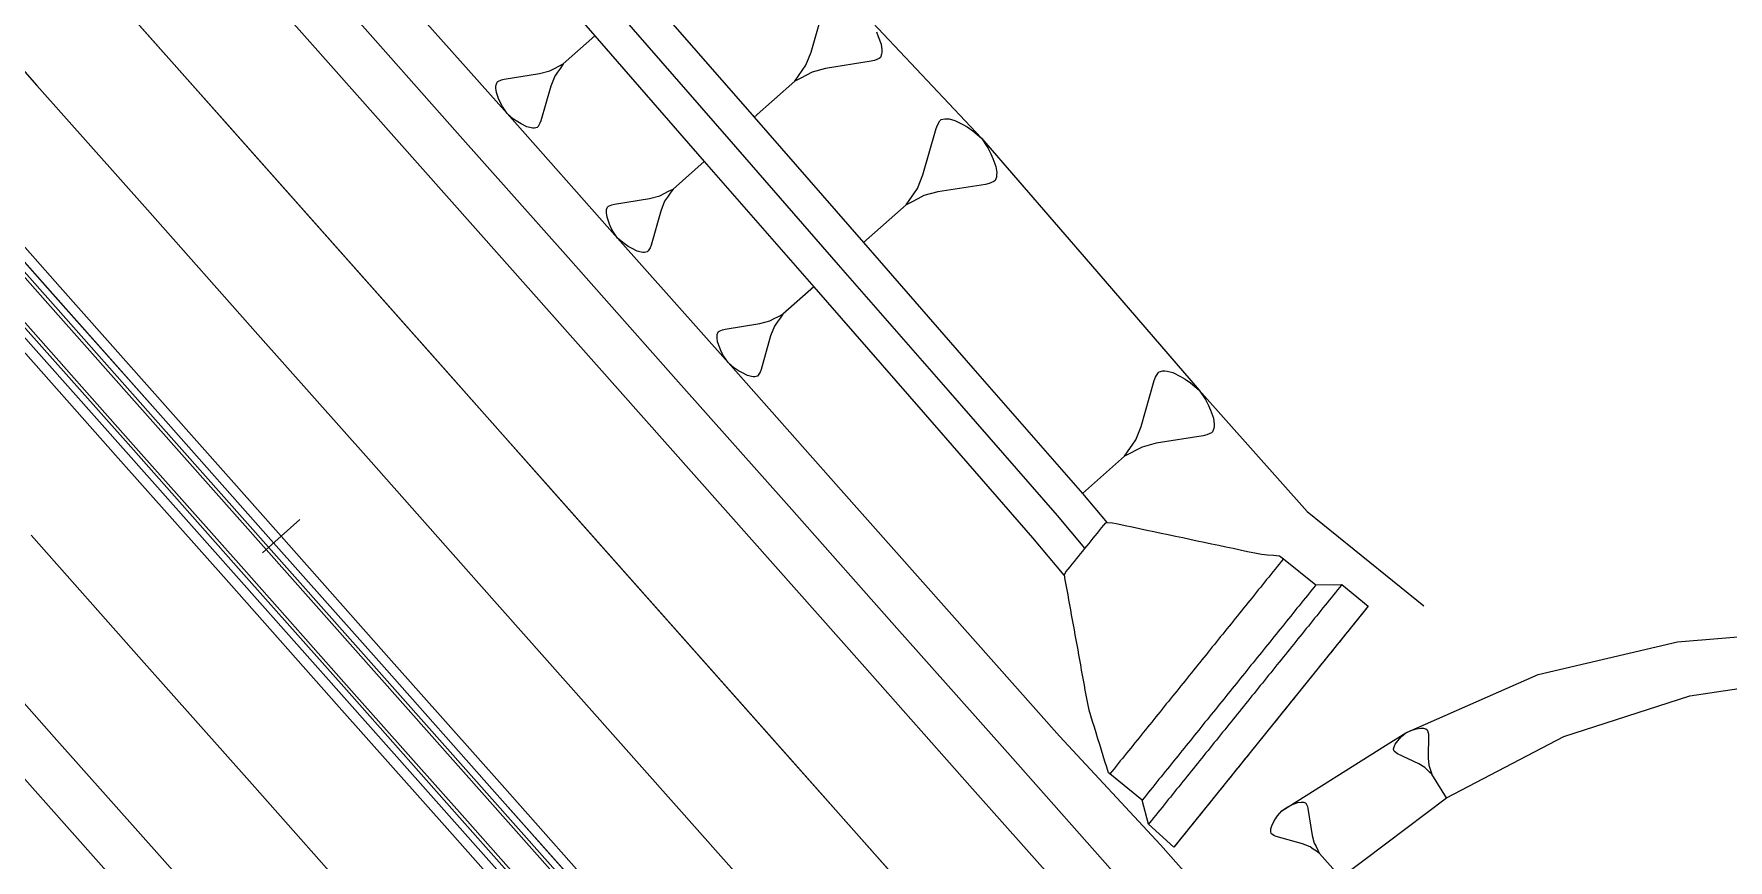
# Model space of a CAD drawing. Extents: x 387562 to 388546, y 804386 to 804945.
# Drawn here: x 387859.4 to 387910.3, y 804826 to 804850.8 of the extents above; entities that cross this region are included whole.
import ezdxf

# ---------------------------------------------------------------- set-up
doc = ezdxf.new("R2010")
doc.units = 0
doc.layers.get('0').update_dxf_attribs({"linetype": 'CONTINUOUS'})

msp = doc.modelspace()

# ---------------------------------------------------------------- linework, layer by layer
at = {"color": 1}
for p, q in [((387882.752, 804850.2295), (387883.1309, 804851.5664)), ((387876.2613, 804850.7192), (387875.3105, 804849.8763)), ((387884.7123, 804850.8412), (387884.7704, 804850.705)), ((387884.7704, 804850.705), (387884.8556, 804850.4678)), ((387882.596, 804849.8409), (387882.752, 804850.2295)), ((387884.8708, 804850.1684), (387884.8318, 804850.0712)), ((387884.8556, 804850.4678), (387884.8787, 804850.3006)), ((387884.8748, 804850.2345), (387884.8708, 804850.1684)), ((387884.8787, 804850.3006), (387884.8748, 804850.2345)), ((387874.5987, 804849.5848), (387874.9123, 804849.6688)), ((387874.9123, 804849.6688), (387875.045, 804849.738)), ((387875.045, 804849.738), (387875.1778, 804849.8072)), ((387875.1414, 804849.6293), (387875.0568, 804849.5058)), ((387875.226, 804849.7528), (387875.1414, 804849.6293)), ((387875.1778, 804849.8072), (387875.3105, 804849.8763)), ((387875.3105, 804849.8763), (387875.226, 804849.7528)), ((387882.3779, 804849.5224), (387882.4869, 804849.6817)), ((387882.4869, 804849.6817), (387882.596, 804849.8409)), ((387882.7824, 804849.6307), (387882.6112, 804849.5415)), ((387883.1868, 804849.7391), (387882.7824, 804849.6307)), ((387884.5595, 804849.955), (387883.1868, 804849.7391)), ((387884.6606, 804849.982), (387884.5595, 804849.955)), ((387884.7968, 804850.0402), (387884.6606, 804849.982)), ((387884.8318, 804850.0712), (387884.7968, 804850.0402)), ((387873.2867, 804849.1494), (387873.2897, 804849.2007)), ((387873.3046, 804849.0198), (387873.2867, 804849.1494)), ((387873.2897, 804849.2007), (387873.2928, 804849.2519)), ((387873.2928, 804849.2519), (387873.3231, 804849.3272)), ((387873.3231, 804849.3272), (387873.3502, 804849.3513)), ((387873.3502, 804849.3513), (387873.4558, 804849.3964)), ((387873.4558, 804849.3964), (387873.5342, 804849.4174)), ((387873.5342, 804849.4174), (387874.5987, 804849.5848)), ((387874.9358, 804849.2045), (387874.642, 804848.1678)), ((387875.0568, 804849.5058), (387874.9358, 804849.2045)), ((387881.0427, 804848.2762), (387882.2688, 804849.3631)), ((387882.2688, 804849.3631), (387882.3779, 804849.5224)), ((387882.44, 804849.4523), (387882.2688, 804849.3631)), ((387882.6112, 804849.5415), (387882.44, 804849.4523)), ((387873.3707, 804848.8358), (387873.3046, 804849.0198)), ((387873.4157, 804848.7302), (387873.3707, 804848.8358)), ((387873.4849, 804848.5975), (387873.4157, 804848.7302)), ((387873.6263, 804848.3832), (387873.4849, 804848.5975)), ((387873.8221, 804848.2172), (387873.6263, 804848.3832)), ((387873.9456, 804848.1326), (387873.8221, 804848.2172)), ((387874.045, 804848.0752), (387873.9456, 804848.1326)), ((387874.6118, 804848.0925), (387874.5544, 804847.9931)), ((387874.642, 804848.1678), (387874.6118, 804848.0925)), ((387886.5445, 804848.0365), (387886.6216, 804848.1701)), ((387886.6216, 804848.1701), (387886.6581, 804848.2025)), ((387886.6581, 804848.2025), (387886.7635, 804848.2307)), ((387886.7635, 804848.2307), (387886.8324, 804848.2266)), ((387886.8324, 804848.2266), (387886.9013, 804848.2224)), ((387886.9013, 804848.2224), (387887.0714, 804848.1777)), ((387887.0714, 804848.1777), (387887.3062, 804848.0598)), ((387874.2197, 804847.9875), (387874.045, 804848.0752)), ((387874.3463, 804847.9542), (387874.2197, 804847.9875)), ((387874.3975, 804847.9511), (387874.3463, 804847.9542)), ((387874.4488, 804847.948), (387874.3975, 804847.9511)), ((387874.5272, 804847.969), (387874.4488, 804847.948)), ((387874.5544, 804847.9931), (387874.5272, 804847.969)), ((387886.109, 804846.542), (387886.5038, 804847.9353)), ((387886.5038, 804847.9353), (387886.5445, 804848.0365)), ((387887.3062, 804848.0598), (387887.4398, 804847.9827)), ((387887.4398, 804847.9827), (387887.6058, 804847.869)), ((387887.6058, 804847.869), (387887.8689, 804847.6458)), ((387887.8689, 804847.6458), (387888.0589, 804847.3579)), ((387888.0589, 804847.3579), (387888.1519, 804847.1795)), ((387888.1519, 804847.1795), (387888.2125, 804847.0376)), ((387879.5462, 804846.9494), (387878.607, 804846.1168)), ((387888.2125, 804847.0376), (387888.3013, 804846.7904)), ((387888.3013, 804846.7904), (387888.3254, 804846.6161)), ((387888.3254, 804846.6161), (387888.3212, 804846.5472)), ((387878.4758, 804846.0484), (387878.607, 804846.1168)), ((387878.607, 804846.1168), (387878.5234, 804845.9948)), ((387885.8327, 804845.9711), (387885.9464, 804846.1371)), ((387885.9464, 804846.1371), (387886.109, 804846.542)), ((387887.9926, 804846.2559), (387886.5621, 804846.0309)), ((387888.098, 804846.2842), (387887.9926, 804846.2559)), ((387888.2399, 804846.3448), (387888.098, 804846.2842)), ((387888.2764, 804846.3771), (387888.2399, 804846.3448)), ((387888.3171, 804846.4784), (387888.2764, 804846.3771)), ((387888.3212, 804846.5472), (387888.3171, 804846.4784)), ((387876.6138, 804845.4999), (387876.6437, 804845.5744)), ((387876.6437, 804845.5744), (387876.6705, 804845.5981)), ((387876.6705, 804845.5981), (387876.7748, 804845.6427)), ((387876.7748, 804845.6427), (387876.8523, 804845.6634)), ((387876.8523, 804845.6634), (387877.9037, 804845.8288)), ((387877.9037, 804845.8288), (387878.2136, 804845.9118)), ((387878.2136, 804845.9118), (387878.3447, 804845.9801)), ((387878.3563, 804845.7508), (387878.2368, 804845.4531)), ((387878.3447, 804845.9801), (387878.4758, 804846.0484)), ((387878.4399, 804845.8728), (387878.3563, 804845.7508)), ((387878.5234, 804845.9948), (387878.4399, 804845.8728)), ((387884.3276, 804844.5064), (387885.6054, 804845.6392)), ((387885.6054, 804845.6392), (387885.719, 804845.8051)), ((387885.7838, 804845.7321), (387885.6054, 804845.6392)), ((387885.719, 804845.8051), (387885.8327, 804845.9711)), ((387885.9622, 804845.8251), (387885.7838, 804845.7321)), ((387886.1406, 804845.918), (387885.9622, 804845.8251)), ((387886.5621, 804846.0309), (387886.1406, 804845.918)), ((387876.6077, 804845.3987), (387876.6107, 804845.4493)), ((387876.6254, 804845.2706), (387876.6077, 804845.3987)), ((387876.6107, 804845.4493), (387876.6138, 804845.4999)), ((387876.6907, 804845.0889), (387876.6254, 804845.2706)), ((387876.7352, 804844.9846), (387876.6907, 804845.0889)), ((387878.2368, 804845.4531), (387877.9466, 804844.429)), ((387876.8035, 804844.8534), (387876.7352, 804844.9846)), ((387876.9432, 804844.6418), (387876.8035, 804844.8534)), ((387877.1366, 804844.4778), (387876.9432, 804844.6418)), ((387877.2586, 804844.3942), (387877.1366, 804844.4778)), ((387877.3568, 804844.3375), (387877.2586, 804844.3942)), ((387877.5294, 804844.2509), (387877.3568, 804844.3375)), ((387877.6544, 804844.218), (387877.5294, 804844.2509)), ((387877.7051, 804844.2149), (387877.6544, 804844.218)), ((387877.7557, 804844.2119), (387877.7051, 804844.2149)), ((387877.8332, 804844.2326), (387877.7557, 804844.2119)), ((387877.86, 804844.2564), (387877.8332, 804844.2326)), ((387877.9167, 804844.3546), (387877.86, 804844.2564)), ((387877.9466, 804844.429), (387877.9167, 804844.3546)), ((387882.831, 804843.1796), (387881.9034, 804842.3572)), ((387880.1703, 804841.9094), (387881.2088, 804842.0728)), ((387881.2088, 804842.0728), (387881.5149, 804842.1548)), ((387881.5149, 804842.1548), (387881.6444, 804842.2222)), ((387881.6558, 804841.9957), (387881.5378, 804841.7017)), ((387881.6444, 804842.2222), (387881.7739, 804842.2897)), ((387881.7384, 804842.1162), (387881.6558, 804841.9957)), ((387881.8209, 804842.2367), (387881.7384, 804842.1162)), ((387881.7739, 804842.2897), (387881.9034, 804842.3572)), ((387881.9034, 804842.3572), (387881.8209, 804842.2367)), ((387879.9287, 804841.648), (387879.9317, 804841.698)), ((387879.9462, 804841.5215), (387879.9287, 804841.648)), ((387879.9317, 804841.698), (387879.9347, 804841.748)), ((387879.9347, 804841.748), (387879.9643, 804841.8215)), ((387880.0107, 804841.3419), (387879.9462, 804841.5215)), ((387879.9643, 804841.8215), (387879.9908, 804841.845)), ((387879.9908, 804841.845), (387880.0938, 804841.889)), ((387880.0938, 804841.889), (387880.1703, 804841.9094)), ((387881.5378, 804841.7017), (387881.2511, 804840.6903)), ((387880.0547, 804841.2389), (387880.0107, 804841.3419)), ((387880.1222, 804841.1094), (387880.0547, 804841.2389)), ((387880.2601, 804840.9004), (387880.1222, 804841.1094)), ((387880.4511, 804840.7384), (387880.2601, 804840.9004)), ((387880.5716, 804840.6558), (387880.4511, 804840.7384)), ((387880.6686, 804840.5998), (387880.5716, 804840.6558)), ((387880.8391, 804840.5143), (387880.6686, 804840.5998)), ((387880.9626, 804840.4818), (387880.8391, 804840.5143)), ((387881.0126, 804840.4788), (387880.9626, 804840.4818)), ((387881.0626, 804840.4758), (387881.0126, 804840.4788)), ((387881.1391, 804840.4963), (387881.0626, 804840.4758)), ((387881.1656, 804840.5198), (387881.1391, 804840.4963)), ((387881.2216, 804840.6168), (387881.1656, 804840.5198)), ((387881.2511, 804840.6903), (387881.2216, 804840.6168)), ((387893.0522, 804840.3621), (387893.0925, 804840.4623)), ((387893.0925, 804840.4623), (387893.1689, 804840.5946)), ((387893.1689, 804840.5946), (387893.205, 804840.6266)), ((387893.205, 804840.6266), (387893.3094, 804840.6546)), ((387893.3094, 804840.6546), (387893.3776, 804840.6505)), ((387893.3776, 804840.6505), (387893.4458, 804840.6464)), ((387893.4458, 804840.6464), (387893.6142, 804840.602)), ((387893.6142, 804840.602), (387893.8468, 804840.4854)), ((387893.8468, 804840.4854), (387893.9791, 804840.409)), ((387892.6613, 804838.9825), (387893.0522, 804840.3621)), ((387893.9791, 804840.409), (387894.1434, 804840.2964)), ((387894.1434, 804840.2964), (387894.4039, 804840.0754)), ((387894.4039, 804840.0754), (387894.5921, 804839.7903)), ((387894.5921, 804839.7903), (387894.6841, 804839.6137)), ((387894.6841, 804839.6137), (387894.7441, 804839.4732)), ((387894.7441, 804839.4732), (387894.8321, 804839.2284)), ((387892.5003, 804838.5815), (387892.6613, 804838.9825)), ((387894.8321, 804839.2284), (387894.8559, 804839.0558)), ((387894.8518, 804838.9876), (387894.8477, 804838.9194)), ((387894.8559, 804839.0558), (387894.8518, 804838.9876)), ((387892.3877, 804838.4171), (387892.5003, 804838.5815)), ((387893.1099, 804838.4764), (387892.6925, 804838.3646)), ((387894.5265, 804838.6992), (387893.1099, 804838.4764)), ((387894.6308, 804838.7271), (387894.5265, 804838.6992)), ((387894.7713, 804838.7871), (387894.6308, 804838.7271)), ((387894.8074, 804838.8192), (387894.7713, 804838.7871)), ((387894.8477, 804838.9194), (387894.8074, 804838.8192)), ((387890.8974, 804836.9668), (387892.1626, 804838.0885)), ((387892.1626, 804838.0885), (387892.2752, 804838.2528)), ((387892.3393, 804838.1805), (387892.1626, 804838.0885)), ((387892.2752, 804838.2528), (387892.3877, 804838.4171)), ((387892.5159, 804838.2725), (387892.3393, 804838.1805)), ((387892.6925, 804838.3646), (387892.5159, 804838.2725)), ((387900, 804834.5238), (387901.1487, 804833.5927)), ((387900.4823, 804829.6684), (387900.6104, 804829.7764)), ((387900.6104, 804829.7764), (387900.7637, 804829.8443)), ((387900.7637, 804829.8443), (387900.8566, 804829.8744)), ((387900.8566, 804829.8744), (387900.9295, 804829.892)), ((387900.9295, 804829.892), (387901.0551, 804829.9146)), ((387901.0551, 804829.9146), (387901.1405, 804829.9121)), ((387901.1405, 804829.9121), (387901.1732, 804829.9046)), ((387901.1732, 804829.9046), (387901.2059, 804829.8971)), ((387901.2059, 804829.8971), (387901.2511, 804829.8694)), ((387901.2511, 804829.8694), (387901.2637, 804829.8493)), ((387901.2637, 804829.8493), (387901.2813, 804829.7765)), ((387901.2813, 804829.7765), (387901.2863, 804829.7237)), ((387896.8842, 804827.4352), (387900, 804829.3929)), ((387900.2411, 804829.294), (387900.2486, 804829.3266)), ((387900.2461, 804829.2412), (387900.2411, 804829.294)), ((387900.2486, 804829.3266), (387900.2562, 804829.3593)), ((387900.2562, 804829.3593), (387900.2913, 804829.4372)), ((387900.2913, 804829.4372), (387900.3667, 804829.5402)), ((387900.3667, 804829.5402), (387900.4144, 804829.598)), ((387900.4144, 804829.598), (387900.4823, 804829.6684)), ((387901.2863, 804829.7237), (387901.2788, 804829.0202)), ((387900.2587, 804829.2211), (387900.2461, 804829.2412)), ((387900.3165, 804829.1734), (387900.2587, 804829.2211)), ((387900.3617, 804829.1458), (387900.3165, 804829.1734)), ((387900.9974, 804828.8443), (387900.3617, 804829.1458)), ((387901.1783, 804828.7337), (387900.9974, 804828.8443)), ((387901.2788, 804829.0202), (387901.2989, 804828.8091)), ((387901.2989, 804828.8091), (387901.3291, 804828.7162)), ((387901.2487, 804828.6659), (387901.1783, 804828.7337)), ((387901.319, 804828.5981), (387901.2487, 804828.6659)), ((387901.3894, 804828.5302), (387901.319, 804828.5981)), ((387901.3291, 804828.7162), (387901.3592, 804828.6232)), ((387901.3592, 804828.6232), (387901.3894, 804828.5302)), ((387901.8291, 804827.8267), (387901.3894, 804828.5302)), ((387896.6936, 804827.1925), (387896.7579, 804827.2864)), ((387896.7579, 804827.2864), (387896.8842, 804827.4352)), ((387896.8842, 804827.4352), (387897.047, 804827.5427)), ((387897.047, 804827.5427), (387897.1479, 804827.5952)), ((387897.1479, 804827.5952), (387897.2282, 804827.6295)), ((387897.2282, 804827.6295), (387897.3681, 804827.6797)), ((387897.3681, 804827.6797), (387897.4666, 804827.6934)), ((387897.4666, 804827.6934), (387897.5056, 804827.691)), ((387897.5056, 804827.691), (387897.5445, 804827.6887)), ((387897.5445, 804827.6887), (387897.6018, 804827.6657)), ((387897.6018, 804827.6657), (387897.6201, 804827.645)), ((387897.6201, 804827.645), (387897.6544, 804827.5648)), ((387897.6544, 804827.5648), (387897.6703, 804827.5052)), ((387897.6703, 804827.5052), (387897.7976, 804826.696)), ((387896.5533, 804826.8099), (387896.5557, 804826.8489)), ((387896.5693, 804826.7503), (387896.5533, 804826.8099)), ((387896.5557, 804826.8489), (387896.558, 804826.8879)), ((387896.558, 804826.8879), (387896.5834, 804826.9841)), ((387896.5876, 804826.7297), (387896.5693, 804826.7503)), ((387896.5834, 804826.9841), (387896.65, 804827.1169)), ((387896.6632, 804826.686), (387896.5876, 804826.7297)), ((387896.65, 804827.1169), (387896.6936, 804827.1925)), ((387896.7204, 804826.6631), (387896.6632, 804826.686)), ((387897.5085, 804826.4397), (387896.7204, 804826.6631)), ((387897.7376, 804826.3477), (387897.5085, 804826.4397)), ((387897.8314, 804826.2835), (387897.7376, 804826.3477)), ((387897.7976, 804826.696), (387897.8615, 804826.4576)), ((387897.9253, 804826.2192), (387897.8314, 804826.2835)), ((387897.8615, 804826.4576), (387897.914, 804826.3567)), ((387897.914, 804826.3567), (387897.9666, 804826.2558)), ((387898.0192, 804826.1549), (387897.9253, 804826.2192)), ((387897.9666, 804826.2558), (387898.0192, 804826.1549)), ((387898.6599, 804825.4321), (387900, 804826.4447)), ((387898.6599, 804825.4321), (387898.0192, 804826.1549))]:
    msp.add_line(p, q, dxfattribs=at)
at = {"color": 3}
msp.add_line((387867.4026, 804836.1837), (387866.2802, 804835.1886), dxfattribs=at)
at = {"color": 1, "linetype": 'CONTINUOUS'}
for points in [[(387823.3463, 804900), (387827.0769, 804897.3144), (387831.2928, 804894.2392), (387835.4992, 804891.0956), (387839.6743, 804887.8634), (387843.7954, 804884.5235), (387847.8385, 804881.0572), (387851.7789, 804877.4466), (387855.5673, 804873.698), (387859.2105, 804869.8812), (387862.7777, 804866.0346), (387866.2892, 804862.138), (387868.5451, 804859.5746), (387869.6915, 804858.2588), (387872.9764, 804854.489), (387876.2613, 804850.7192), (387879.5462, 804846.9494), (387882.831, 804843.1796), (387886.1159, 804839.4098), (387889.4008, 804835.64), (387890.342, 804834.5177)], [(387826.769, 804900), (387828.2207, 804898.9549), (387832.4503, 804895.8702), (387836.68, 804892.7097), (387840.888, 804889.4531), (387845.0507, 804886.0805), (387849.1438, 804882.5726), (387853.1416, 804878.9104), (387856.9816, 804875.1121), (387860.6557, 804871.2637), (387864.2426, 804867.3963), (387867.7733, 804863.4786), (387870.0395, 804860.9037), (387871.1881, 804859.5856), (387874.473, 804855.8158), (387877.7579, 804852.046), (387881.0427, 804848.2762), (387884.3276, 804844.5064), (387887.6125, 804840.7366), (387890.8974, 804836.9668), (387891.6432, 804836.0822)], [(387834.2595, 804900), (387835.0024, 804899.4663), (387839.1943, 804896.1466), (387843.3794, 804892.7166), (387847.5312, 804889.1572), (387851.6598, 804885.4935), (387855.734, 804881.6952), (387859.6354, 804877.7656), (387863.3304, 804873.8223), (387867.0302, 804869.9877), (387870.6951, 804866.118), (387873.0511, 804863.5822), (387874.2406, 804862.2917), (387877.631, 804858.6155), (387881.0587, 804854.9723), (387884.4407, 804851.2886), (387887.8689, 804847.6458), (387891.1387, 804843.8627), (387894.4039, 804840.0754), (387897.6486, 804836.4295), (387900, 804834.5238)], [(387856.5095, 804867.2975), (387860.0721, 804863.5195), (387863.5804, 804859.691), (387865.8387, 804857.1676), (387866.9925, 804855.866), (387870.3094, 804852.1246), (387873.6263, 804848.3832), (387876.9432, 804844.6418), (387880.2601, 804840.9004), (387883.577, 804837.159), (387886.8939, 804833.4176), (387890.2108, 804829.6762), (387893.2392, 804826.411), (387896.5561, 804822.6696), (387899.873, 804818.9282), (387900, 804818.7849)], [(387856.6655, 804846.7107), (387859.9824, 804842.9693), (387863.2993, 804839.2279), (387866.6162, 804835.4865), (387869.9331, 804831.7451), (387873.25, 804828.0037), (387876.5669, 804824.2623), (387879.8838, 804820.5209), (387883.2007, 804816.7794), (387886.5176, 804813.038), (387889.8345, 804809.2966), (387893.1514, 804805.5552), (387896.4683, 804801.8138), (387898.0763, 804800)], [(387858.8615, 804841.9756), (387862.1784, 804838.2342), (387865.4953, 804834.4927), (387868.8122, 804830.7513), (387872.1291, 804827.0099), (387875.446, 804823.2685), (387878.7629, 804819.5271), (387882.0798, 804815.7857), (387885.3967, 804812.0443), (387888.7136, 804808.3029), (387892.0305, 804804.5615), (387895.3474, 804800.8201), (387896.0744, 804800)], [(387900, 804829.3929), (387900.6104, 804829.7764), (387904.584, 804831.5282), (387908.7678, 804832.5126), (387912.9969, 804832.8666), (387917.1528, 804832.2214), (387921.1289, 804831.1749), (387924.8463, 804829.5254), (387928.305, 804827.4482), (387931.363, 804824.8331), (387934.1948, 804821.9424), (387936.5172, 804818.4957), (387937.53, 804816.7904), (387939.7508, 804813.4331), (387942.282, 804810.316), (387945.1729, 804807.5449), (387947.7942, 804804.4248), (387950.8254, 804801.6372), (387953.0978, 804800)], [(387900, 804826.4447), (387901.8291, 804827.8267), (387905.3546, 804829.664), (387909.1393, 804830.8919), (387913.0786, 804831.4754), (387917.0634, 804831.3973), (387920.9834, 804830.6585), (387924.7296, 804829.2784), (387928.1954, 804827.2907), (387931.2847, 804824.7531), (387933.9117, 804821.7363), (387936.0362, 804818.2576), (387936.9844, 804816.4861), (387939.1778, 804813.0336), (387941.7099, 804809.8255), (387944.5485, 804806.8905), (387947.2405, 804803.7144), (387950.3382, 804800.8636), (387951.5347, 804800)]]:
    msp.add_lwpolyline(points, dxfattribs=at)
at = {"color": 7, "linetype": 'CONTINUOUS'}
for points in [[(387890.9742, 804835.3224), (387890.1491, 804836.3034), (387886.8642, 804840.0732), (387883.5793, 804843.843), (387880.2944, 804847.6128), (387877.0096, 804851.3826), (387873.7247, 804855.1524), (387870.4398, 804858.9222), (387869.2923, 804860.2392), (387867.0312, 804862.8083), (387863.5101, 804866.7155), (387859.9331, 804870.5725), (387856.2745, 804874.405), (387852.4603, 804878.1785), (387848.4912, 804881.8149), (387844.4231, 804885.302), (387840.2811, 804888.6583), (387836.0896, 804891.9026), (387831.8716, 804895.0547), (387827.6488, 804898.1346), (387825.0577, 804900)], [(387850.7552, 804868.9197), (387854.2379, 804865.3321), (387857.6705, 804861.6966), (387861.0524, 804858.0138), (387863.5938, 804855.1774), (387864.3843, 804854.2858), (387867.7012, 804850.5444), (387871.0181, 804846.803), (387874.335, 804843.0616), (387877.6519, 804839.3202), (387880.9688, 804835.5788), (387884.2857, 804831.8374), (387887.6026, 804828.0959), (387890.9195, 804824.3545), (387894.2364, 804820.6131), (387897.5533, 804816.8717), (387898.1386, 804816.2115), (387900, 804814.1119)], [(387850.7552, 804868.9197), (387854.2379, 804865.3321), (387857.6705, 804861.6966), (387861.0524, 804858.0138), (387863.5938, 804855.1774), (387864.3843, 804854.2858), (387867.7012, 804850.5444), (387871.0181, 804846.803), (387874.335, 804843.0616), (387877.6519, 804839.3202), (387880.9688, 804835.5788), (387884.2857, 804831.8374), (387887.6026, 804828.0959), (387890.9195, 804824.3545), (387894.2364, 804820.6131), (387897.5533, 804816.8717), (387898.1386, 804816.2115), (387900, 804814.1119)], [(387848.2609, 804866.4644), (387851.8125, 804862.8044), (387855.3114, 804859.094), (387858.757, 804855.334), (387860.9748, 804852.8556), (387862.1287, 804851.5541), (387865.4456, 804847.8127), (387868.7625, 804844.0712), (387872.0794, 804840.3298), (387875.3963, 804836.5884), (387878.7132, 804832.847), (387882.0301, 804829.1056), (387885.347, 804825.3642), (387888.6639, 804821.6228), (387891.9808, 804817.8814), (387895.2977, 804814.14), (387898.6146, 804810.3986), (387900, 804808.8359)], [(387848.2609, 804866.4644), (387851.7098, 804862.9117), (387855.109, 804859.3115), (387858.458, 804855.6645), (387860.9748, 804852.8556), (387861.7653, 804851.964), (387865.0822, 804848.2226), (387868.3991, 804844.4812), (387871.716, 804840.7398), (387875.0329, 804836.9983), (387878.3498, 804833.2569), (387881.6667, 804829.5155), (387884.9836, 804825.7741), (387888.3005, 804822.0327), (387891.6174, 804818.2913), (387894.9343, 804814.5499), (387895.5196, 804813.8897), (387898.2512, 804810.8085), (387898.9357, 804810.0364), (387900, 804808.8768)], [(387858.3558, 804850.5338), (387859.5097, 804849.2322), (387862.8266, 804845.4908), (387866.1435, 804841.7494), (387869.4604, 804838.008), (387872.7773, 804834.2666), (387876.0942, 804830.5252), (387879.4111, 804826.7838), (387882.728, 804823.0424), (387886.0449, 804819.301), (387889.3618, 804815.5595), (387892.6787, 804811.8181), (387895.9956, 804808.0767), (387899.3125, 804804.3353), (387900, 804803.5599)], [(387856.5158, 804846.578), (387859.8327, 804842.8366), (387863.1496, 804839.0952), (387866.4665, 804835.3538), (387869.7834, 804831.6124), (387873.1003, 804827.871), (387876.4172, 804824.1296), (387879.7341, 804820.3882), (387883.051, 804816.6468), (387886.368, 804812.9054), (387889.6849, 804809.1639), (387893.0018, 804805.4225), (387896.3187, 804801.6811), (387897.809, 804800)], [(387856.8907, 804846.9104), (387860.2076, 804843.169), (387863.5245, 804839.4276), (387866.8414, 804835.6862), (387870.1583, 804831.9448), (387873.4752, 804828.2033), (387876.7921, 804824.4619), (387880.109, 804820.7205), (387883.4259, 804816.9791), (387886.7428, 804813.2377), (387890.0597, 804809.4963), (387893.3766, 804805.7549), (387896.6936, 804802.0135), (387898.4786, 804800)], [(387856.441, 804846.5117), (387859.7579, 804842.7703), (387863.0748, 804839.0289), (387866.3917, 804835.2875), (387869.7086, 804831.5461), (387873.0255, 804827.8047), (387876.3424, 804824.0632), (387879.6593, 804820.3218), (387882.9762, 804816.5804), (387886.2931, 804812.839), (387889.61, 804809.0976), (387892.9269, 804805.3562), (387896.2438, 804801.6148), (387897.6754, 804800)], [(387859.0111, 804842.1082), (387862.328, 804838.3668), (387865.6449, 804834.6254), (387868.9618, 804830.884), (387872.2787, 804827.1426), (387875.5956, 804823.4012), (387878.9125, 804819.6598), (387882.2294, 804815.9184), (387885.5463, 804812.177), (387888.8632, 804808.4356), (387892.1801, 804804.6941), (387895.497, 804800.9527), (387896.3417, 804800)], [(387859.0859, 804842.1746), (387862.4028, 804838.4332), (387865.7197, 804834.6918), (387869.0367, 804830.9504), (387872.3536, 804827.2089), (387875.6705, 804823.4675), (387878.9874, 804819.7261), (387882.3043, 804815.9847), (387885.6212, 804812.2433), (387888.9381, 804808.5019), (387892.255, 804804.7605), (387895.5719, 804801.0191), (387896.4753, 804800)], [(387858.6362, 804841.7759), (387861.9531, 804838.0345), (387865.27, 804834.2931), (387868.5869, 804830.5517), (387871.9038, 804826.8103), (387875.2207, 804823.0688), (387878.5376, 804819.3274), (387881.8545, 804815.586), (387885.1715, 804811.8446), (387888.4884, 804808.1032), (387891.8053, 804804.3618), (387895.1222, 804800.6204), (387895.6722, 804800)], [(387859.3341, 804835.7126), (387862.651, 804831.9712), (387865.9679, 804828.2298), (387869.2848, 804824.4884), (387872.6018, 804820.747), (387875.9187, 804817.0056), (387879.2356, 804813.2642), (387882.5525, 804809.5228), (387885.8694, 804805.7814), (387889.1863, 804802.04), (387890.9948, 804800)], [(387856.7152, 804833.3908), (387860.0321, 804829.6494), (387863.349, 804825.908), (387866.6659, 804822.1666), (387869.9828, 804818.4252), (387873.2997, 804814.6838), (387876.6166, 804810.9424), (387879.9335, 804807.2009), (387883.2504, 804803.4595), (387886.3174, 804800)]]:
    msp.add_lwpolyline(points, dxfattribs=at)
at = {"color": 2, "linetype": 'CONTINUOUS'}
for points in [[(387858.7683, 804862.7188), (387862.1642, 804859.0207), (387864.7162, 804856.1725), (387865.5067, 804855.2809), (387868.8236, 804851.5395), (387872.1405, 804847.7981), (387875.4574, 804844.0567), (387878.7743, 804840.3153), (387882.0912, 804836.5738), (387885.4081, 804832.8324), (387888.725, 804829.091), (387892.0419, 804825.3496), (387895.3588, 804821.6082), (387898.6757, 804817.8668), (387899.261, 804817.2066), (387900, 804816.373)], [(387856.6662, 804846.7114), (387859.9831, 804842.97), (387863.3, 804839.2286), (387866.6169, 804835.4872), (387869.9338, 804831.7457), (387873.2507, 804828.0043), (387876.5676, 804824.2629), (387879.8846, 804820.5215), (387883.2015, 804816.7801), (387886.5184, 804813.0387), (387889.8353, 804809.2973), (387893.1522, 804805.5559), (387896.4691, 804801.8145), (387898.0777, 804800)], [(387858.8607, 804841.9749), (387862.1776, 804838.2335), (387865.4945, 804834.4921), (387868.8114, 804830.7507), (387872.1283, 804827.0093), (387875.4452, 804823.2679), (387878.7621, 804819.5264), (387882.079, 804815.785), (387885.3959, 804812.0436), (387888.7128, 804808.3022), (387892.0297, 804804.5608), (387895.3466, 804800.8194), (387896.0731, 804800)], [(387858.9096, 804828.6543), (387862.2265, 804824.9129), (387865.5434, 804821.1715), (387868.8603, 804817.4301), (387872.1772, 804813.6887), (387875.4941, 804809.9473), (387878.8111, 804806.2059), (387882.128, 804802.4645), (387884.3128, 804800)]]:
    msp.add_lwpolyline(points, dxfattribs=at)
at = {"color": 3, "linetype": 'CONTINUOUS'}
msp.add_lwpolyline([(387856.8907, 804846.9104), (387860.2076, 804843.169), (387863.5245, 804839.4276), (387866.8414, 804835.6862), (387870.1583, 804831.9448), (387873.4752, 804828.2033), (387876.7921, 804824.4619), (387880.109, 804820.7205), (387883.4259, 804816.9791), (387886.7428, 804813.2377), (387890.0597, 804809.4963), (387893.3766, 804805.7549), (387896.6936, 804802.0135), (387898.4786, 804800)], dxfattribs=at)
at = {"color": 252, "linetype": 'CONTINUOUS'}
for points in [[(387893.6419, 804826.3387), (387892.8797, 804827.0289), (387892.6957, 804827.7567), (387891.7225, 804828.5412), (387891.6829, 804828.5732), (387891.6296, 804828.7446), (387891.5764, 804828.916), (387891.5232, 804829.0874), (387891.4699, 804829.2587), (387891.4167, 804829.4301), (387891.3635, 804829.6015), (387891.3102, 804829.7729), (387891.257, 804829.9442), (387891.2038, 804830.1156), (387891.1505, 804830.287), (387891.0973, 804830.4584), (387891.0673, 804830.6111), (387891.0399, 804830.7616), (387891.0126, 804830.9121), (387890.9852, 804831.0626), (387890.9579, 804831.2131), (387890.9305, 804831.3636), (387890.9031, 804831.5141), (387890.8758, 804831.6647), (387890.8484, 804831.8152), (387890.8211, 804831.9657), (387890.7937, 804832.1162), (387890.7664, 804832.2667), (387890.739, 804832.4172), (387890.7117, 804832.5677), (387890.6844, 804832.7182), (387890.6571, 804832.8687), (387890.6298, 804833.0192), (387890.6025, 804833.1696), (387890.5751, 804833.3201), (387890.5478, 804833.4706), (387890.5205, 804833.6211), (387890.4932, 804833.7716), (387890.4659, 804833.9221), (387890.4386, 804834.0725), (387890.4113, 804834.223), (387890.384, 804834.3735), (387890.3566, 804834.524), (387890.4053, 804834.6132), (387890.4682, 804834.6909), (387890.5312, 804834.7687), (387890.5941, 804834.8464), (387890.657, 804834.9242), (387890.7199, 804835.0019), (387890.7829, 804835.0796), (387890.8458, 804835.1573), (387890.9087, 804835.2351), (387890.9717, 804835.3128), (387891.0346, 804835.3905), (387891.0976, 804835.4682), (387891.1605, 804835.546), (387891.2234, 804835.6237), (387891.2864, 804835.7014), (387891.3493, 804835.7791), (387891.4122, 804835.8569), (387891.4752, 804835.9346), (387891.5381, 804836.0123), (387891.601, 804836.09), (387891.7469, 804836.1009), (387891.9631, 804836.0551), (387892.1794, 804836.0092), (387892.3957, 804835.9633), (387892.6119, 804835.9174), (387892.8282, 804835.8716), (387893.0444, 804835.8257), (387893.2607, 804835.7798), (387893.4769, 804835.7339), (387893.6932, 804835.6881), (387893.9094, 804835.6422), (387894.1257, 804835.5963), (387894.3419, 804835.5504), (387894.5582, 804835.5046), (387894.7744, 804835.4587), (387894.9907, 804835.4128), (387895.2069, 804835.367), (387895.4232, 804835.3211), (387895.6394, 804835.2752), (387895.8557, 804835.2293), (387896.0719, 804835.1835), (387896.2797, 804835.1444), (387896.4599, 804835.1276), (387896.64, 804835.1108), (387896.8202, 804835.0941), (387896.9324, 804835.0036), (387897.9055, 804834.2191), (387898.6865, 804834.2318), (387899.482, 804833.5864), (387893.6419, 804826.3387)], [(387896.9324, 804835.0036), (387896.8696, 804834.9258), (387896.8068, 804834.8479), (387896.7441, 804834.77), (387896.6813, 804834.6922), (387896.6185, 804834.6143), (387896.5558, 804834.5365), (387896.493, 804834.4586), (387896.4302, 804834.3807), (387896.3674, 804834.3029), (387896.3047, 804834.225), (387896.2419, 804834.1472), (387896.1791, 804834.0693), (387896.1164, 804833.9914), (387896.0536, 804833.9136), (387895.9908, 804833.8357), (387895.9281, 804833.7579), (387895.8653, 804833.68), (387895.8025, 804833.6021), (387895.7398, 804833.5243), (387895.677, 804833.4464), (387895.6142, 804833.3686), (387895.5514, 804833.2907), (387895.4887, 804833.2128), (387895.4259, 804833.135), (387895.3631, 804833.0571), (387895.3004, 804832.9793), (387895.2376, 804832.9014), (387895.1748, 804832.8235), (387895.1121, 804832.7457), (387895.0493, 804832.6678), (387894.9865, 804832.59), (387894.9238, 804832.5121), (387894.861, 804832.4342), (387894.7982, 804832.3564), (387894.7354, 804832.2785), (387894.6727, 804832.2007), (387894.6099, 804832.1228), (387894.5471, 804832.0449), (387894.4844, 804831.9671), (387894.4216, 804831.8892), (387894.3588, 804831.8114), (387894.2961, 804831.7335), (387894.2333, 804831.6556), (387894.1705, 804831.5778), (387894.1078, 804831.4999), (387894.045, 804831.4221), (387893.9822, 804831.3442), (387893.9194, 804831.2663), (387893.8567, 804831.1885), (387893.7939, 804831.1106), (387893.7311, 804831.0328), (387893.6684, 804830.9549), (387893.6056, 804830.877), (387893.5428, 804830.7992), (387893.4801, 804830.7213), (387893.4173, 804830.6435), (387893.3545, 804830.5656), (387893.2918, 804830.4877), (387893.229, 804830.4099), (387893.1662, 804830.332), (387893.1035, 804830.2542), (387893.0407, 804830.1763), (387892.9779, 804830.0984), (387892.9151, 804830.0206), (387892.8524, 804829.9427), (387892.7896, 804829.8649), (387892.7268, 804829.787), (387892.6641, 804829.7091), (387892.6013, 804829.6313), (387892.5385, 804829.5534), (387892.4758, 804829.4756), (387892.413, 804829.3977), (387892.3502, 804829.3198), (387892.2875, 804829.242), (387892.2247, 804829.1641), (387892.1619, 804829.0863), (387892.0991, 804829.0084), (387892.0364, 804828.9305), (387891.9736, 804828.8527), (387891.9108, 804828.7748), (387891.8481, 804828.697), (387891.7853, 804828.6191), (387891.7225, 804828.5412)], [(387897.9055, 804834.2191), (387897.8427, 804834.1412), (387897.78, 804834.0634), (387897.7172, 804833.9855), (387897.6544, 804833.9077), (387897.5917, 804833.8298), (387897.5289, 804833.7519), (387897.4661, 804833.6741), (387897.4034, 804833.5962), (387897.3406, 804833.5184), (387897.2778, 804833.4405), (387897.2151, 804833.3626), (387897.1523, 804833.2848), (387897.0895, 804833.2069), (387897.0267, 804833.1291), (387896.964, 804833.0512), (387896.9012, 804832.9733), (387896.8384, 804832.8955), (387896.7757, 804832.8176), (387896.7129, 804832.7398), (387896.6501, 804832.6619), (387896.5874, 804832.584), (387896.5246, 804832.5062), (387896.4618, 804832.4283), (387896.3991, 804832.3505), (387896.3363, 804832.2726), (387896.2735, 804832.1947), (387896.2107, 804832.1169), (387896.148, 804832.039), (387896.0852, 804831.9612), (387896.0224, 804831.8833), (387895.9597, 804831.8054), (387895.8969, 804831.7276), (387895.8341, 804831.6497), (387895.7714, 804831.5719), (387895.7086, 804831.494), (387895.6458, 804831.4161), (387895.5831, 804831.3383), (387895.5203, 804831.2604), (387895.4575, 804831.1826), (387895.3947, 804831.1047), (387895.332, 804831.0268), (387895.2692, 804830.949), (387895.2064, 804830.8711), (387895.1437, 804830.7933), (387895.0809, 804830.7154), (387895.0181, 804830.6375), (387894.9554, 804830.5597), (387894.8926, 804830.4818), (387894.8298, 804830.404), (387894.7671, 804830.3261), (387894.7043, 804830.2482), (387894.6415, 804830.1704), (387894.5787, 804830.0925), (387894.516, 804830.0147), (387894.4532, 804829.9368), (387894.3904, 804829.8589), (387894.3277, 804829.7811), (387894.2649, 804829.7032), (387894.2021, 804829.6254), (387894.1394, 804829.5475), (387894.0766, 804829.4696), (387894.0138, 804829.3918), (387893.9511, 804829.3139), (387893.8883, 804829.236), (387893.8255, 804829.1582), (387893.7628, 804829.0803), (387893.7, 804829.0025), (387893.6372, 804828.9246), (387893.5744, 804828.8467), (387893.5117, 804828.7689), (387893.4489, 804828.691), (387893.3861, 804828.6132), (387893.3234, 804828.5353), (387893.2606, 804828.4574), (387893.1978, 804828.3796), (387893.1351, 804828.3017), (387893.0723, 804828.2239), (387893.0095, 804828.146), (387892.9468, 804828.0681), (387892.884, 804827.9903), (387892.8212, 804827.9124), (387892.7584, 804827.8346), (387892.6957, 804827.7567)], [(387898.6865, 804834.2318), (387898.6237, 804834.154), (387898.5609, 804834.0761), (387898.4982, 804833.9982), (387898.4354, 804833.9204), (387898.3726, 804833.8425), (387898.3099, 804833.7647), (387898.2471, 804833.6868), (387898.1843, 804833.6089), (387898.1215, 804833.5311), (387898.0588, 804833.4532), (387897.996, 804833.3754), (387897.9332, 804833.2975), (387897.8705, 804833.2196), (387897.8077, 804833.1418), (387897.7449, 804833.0639), (387897.6822, 804832.9861), (387897.6194, 804832.9082), (387897.5566, 804832.8303), (387897.4939, 804832.7525), (387897.4311, 804832.6746), (387897.3683, 804832.5968), (387897.3055, 804832.5189), (387897.2428, 804832.441), (387897.18, 804832.3632), (387897.1172, 804832.2853), (387897.0545, 804832.2075), (387896.9917, 804832.1296), (387896.9289, 804832.0517), (387896.8662, 804831.9739), (387896.8034, 804831.896), (387896.7406, 804831.8182), (387896.6779, 804831.7403), (387896.6151, 804831.6624), (387896.5523, 804831.5846), (387896.4896, 804831.5067), (387896.4268, 804831.4289), (387896.364, 804831.351), (387896.3012, 804831.2731), (387896.2385, 804831.1953), (387896.1757, 804831.1174), (387896.1129, 804831.0396), (387896.0502, 804830.9617), (387895.9874, 804830.8838), (387895.9246, 804830.806), (387895.8619, 804830.7281), (387895.7991, 804830.6503), (387895.7363, 804830.5724), (387895.6736, 804830.4945), (387895.6108, 804830.4167), (387895.548, 804830.3388), (387895.4852, 804830.261), (387895.4225, 804830.1831), (387895.3597, 804830.1052), (387895.2969, 804830.0274), (387895.2342, 804829.9495), (387895.1714, 804829.8717), (387895.1086, 804829.7938), (387895.0459, 804829.7159), (387894.9831, 804829.6381), (387894.9203, 804829.5602), (387894.8576, 804829.4824), (387894.7948, 804829.4045), (387894.732, 804829.3266), (387894.6692, 804829.2488), (387894.6065, 804829.1709), (387894.5437, 804829.0931), (387894.4809, 804829.0152), (387894.4182, 804828.9373), (387894.3554, 804828.8595), (387894.2926, 804828.7816), (387894.2299, 804828.7038), (387894.1671, 804828.6259), (387894.1043, 804828.548), (387894.0416, 804828.4702), (387893.9788, 804828.3923), (387893.916, 804828.3145), (387893.8532, 804828.2366), (387893.7905, 804828.1587), (387893.7277, 804828.0809), (387893.6649, 804828.003), (387893.6022, 804827.9252), (387893.5394, 804827.8473), (387893.4766, 804827.7694), (387893.4139, 804827.6916), (387893.3511, 804827.6137), (387893.2883, 804827.5359), (387893.2256, 804827.458), (387893.1628, 804827.3801), (387893.1, 804827.3023), (387893.0372, 804827.2244), (387892.9745, 804827.1466), (387892.9117, 804827.0687), (387892.8797, 804827.0289)], [(387899.482, 804833.5864), (387899.4193, 804833.5086), (387899.3565, 804833.4307), (387899.2938, 804833.3528), (387899.231, 804833.2749), (387899.1683, 804833.1971), (387899.1055, 804833.1192), (387899.0428, 804833.0413), (387898.98, 804832.9634), (387898.9173, 804832.8856), (387898.8545, 804832.8077), (387898.7918, 804832.7298), (387898.729, 804832.6519), (387898.6663, 804832.5741), (387898.6035, 804832.4962), (387898.5408, 804832.4183), (387898.478, 804832.3404), (387898.4153, 804832.2626), (387898.3525, 804832.1847), (387898.2898, 804832.1068), (387898.227, 804832.0289), (387898.1643, 804831.9511), (387898.1015, 804831.8732), (387898.0388, 804831.7953), (387897.976, 804831.7174), (387897.9133, 804831.6396), (387897.8505, 804831.5617), (387897.7878, 804831.4838), (387897.725, 804831.4059), (387897.6623, 804831.3281), (387897.5995, 804831.2502), (387897.5368, 804831.1723), (387897.474, 804831.0944), (387897.4113, 804831.0166), (387897.3485, 804830.9387), (387897.2858, 804830.8608), (387897.223, 804830.7829), (387897.1603, 804830.7051), (387897.0975, 804830.6272), (387897.0348, 804830.5493), (387896.972, 804830.4714), (387896.9093, 804830.3936), (387896.8465, 804830.3157), (387896.7838, 804830.2378), (387896.721, 804830.1599), (387896.6583, 804830.0821), (387896.5955, 804830.0042), (387896.5328, 804829.9263), (387896.47, 804829.8484), (387896.4073, 804829.7706), (387896.3445, 804829.6927), (387896.2818, 804829.6148), (387896.219, 804829.5369), (387896.1563, 804829.4591), (387896.0935, 804829.3812), (387896.0308, 804829.3033), (387895.968, 804829.2254), (387895.9053, 804829.1476), (387895.8425, 804829.0697), (387895.7798, 804828.9918), (387895.717, 804828.9139), (387895.6543, 804828.8361), (387895.5915, 804828.7582), (387895.5288, 804828.6803), (387895.466, 804828.6024), (387895.4033, 804828.5246), (387895.3405, 804828.4467), (387895.2778, 804828.3688), (387895.215, 804828.2909), (387895.1523, 804828.2131), (387895.0895, 804828.1352), (387895.0268, 804828.0573), (387894.964, 804827.9794), (387894.9013, 804827.9016), (387894.8385, 804827.8237), (387894.7758, 804827.7458), (387894.713, 804827.6679), (387894.6503, 804827.59), (387894.5875, 804827.5122), (387894.5248, 804827.4343), (387894.462, 804827.3564), (387894.3993, 804827.2785), (387894.3365, 804827.2007), (387894.2738, 804827.1228), (387894.211, 804827.0449), (387894.1482, 804826.967), (387894.0855, 804826.8892), (387894.0227, 804826.8113), (387893.96, 804826.7334), (387893.8972, 804826.6555), (387893.8345, 804826.5777), (387893.7717, 804826.4998), (387893.709, 804826.4219), (387893.6462, 804826.344), (387893.6419, 804826.3387)]]:
    msp.add_lwpolyline(points, dxfattribs=at)

doc.saveas('drawing.dxf')
